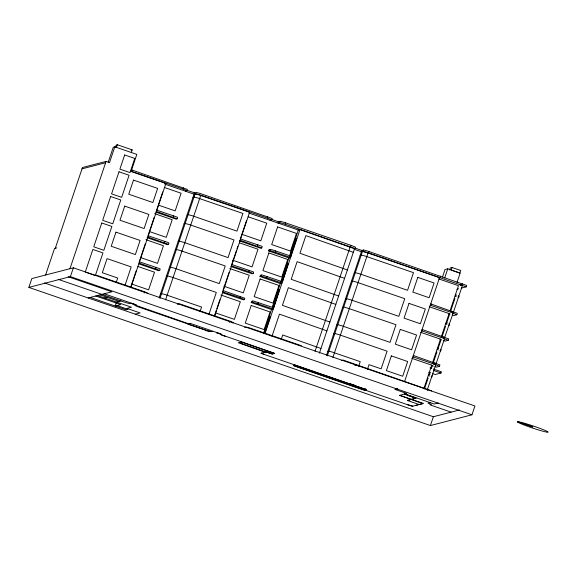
<?xml version="1.0" encoding="UTF-8"?>
<svg xmlns="http://www.w3.org/2000/svg" width="577" height="577" viewBox="0 0 577 577"><rect width="100%" height="100%" fill="white"/><g stroke="black" fill="none" stroke-linecap="round" stroke-linejoin="round"><path stroke-width="0.87" d="M28.85 287.404L31.822 278.576L73.373 267.815L474.929 405.97L471.957 414.791L430.406 425.559L28.85 287.404L70.401 276.635L471.957 414.791M45.59 275.013L54.534 248.449L56.82 247.858M55.291 248.254L82.013 168.852M69.954 268.702L106.06 161.416L109.515 162.599L114.823 146.825L136.821 154.398L131.066 171.492L165.887 183.472L130.929 287.36M108.252 162.166L113.28 147.222L114.823 146.825M70.401 276.635L73.373 267.815M115.357 147.669L116.244 145.036L117.319 144.762L132.191 149.869L131.296 152.501M116.431 147.387L117.319 144.762M85.259 272.048L92.861 249.452L102.958 252.921L95.349 275.525L86.096 272.344M131.066 171.492L131.606 171.355L132.054 170.027L187.489 189.472M116.143 282.68L117.708 278.035L102.309 272.733L107.062 258.619L131.195 266.92L124.884 285.687M116.338 302.615L115.191 306.034L120.744 304.591L95.732 295.987M130.575 287.469L136.136 270.945M138.819 262.968L159.75 270.433L158.675 270.707L139.107 263.977M145.354 243.559L139.237 261.734L159.173 268.493L160.182 269.005L159.75 270.433M147.582 236.931L168.513 244.396L167.438 244.677L147.063 237.666M154.117 217.522L148 235.697L167.936 242.463L168.946 242.975L168.513 244.396M156.194 211.355L177.117 218.82L176.043 219.101L155.667 212.091M162.721 191.946L156.605 210.122L176.54 216.887L177.55 217.399L177.117 218.82M144.135 293.094L144.582 291.774L96.489 275.229L95.133 275.575M155.783 268.702L156.23 267.375M164.546 242.665L164.993 241.345M173.15 217.089L173.598 215.762M185.433 191.218L187.035 190.698L183.082 189.061L183.529 187.741M159.165 297.811L194.492 192.855L196.432 192.451L200.392 193.555L272.135 218.495L271.702 219.924L270.079 220.342M159.98 298.309L195.113 193.901L199.397 195.019L249.61 212.278L214.651 316.167M165.57 299.86L200.709 195.452M188.657 323.877L190.215 323.387L220.962 333.975L220.414 334.249A6.397 0.426 18.6 0 0 225.679 336.514M190.215 323.387L187.893 324.072L205.751 330.217C206.213 331.739 216.252 331.486 211.305 331.573A6.397 0.426 18.6 0 1 204.539 329.698L140.442 307.642A6.397 0.426 18.6 0 1 135.169 305.377L136.699 304.988L104.199 293.794M200.082 311.558L201.589 307.058L165.83 294.768L161.877 293.671L160.471 293.931M209.112 313.823L216.317 292.438L171.766 277.119L167.813 276.022L166.414 276.282M214.298 316.268L216.245 310.491M216.801 308.832L219.859 299.744M229.047 272.452L222.96 290.541L244.85 298.23L244.403 299.557L243.328 299.831L222.845 292.784M236.426 250.526L231.716 264.504L252.589 271.587L253.599 272.099L253.166 273.52L252.091 273.801L230.786 266.466M236.974 248.882L237.803 246.415M239.909 240.162L261.77 247.944L260.696 248.225L239.39 240.89M246.415 220.84L240.328 238.928L261.193 246.011L262.203 246.523L261.77 247.944M229.711 322.536L230.158 321.216L179.382 303.747L177.348 304.274M244.403 299.557L240.046 297.682L240.486 296.362M253.166 273.52L248.802 271.652L249.25 270.325M257.414 246.076L257.861 244.749M271.702 219.924L267.339 218.048L267.786 216.728M251.233 302.55L252.632 302.29L255.322 302.99L273.231 309.099L271.543 309.539L251.233 302.55L251.673 301.23L253.721 301.1L273.671 307.779L279.412 289.784L278.417 290.036L272.33 308.125M259.989 276.52L261.388 276.26L264.086 276.96L281.987 283.069L280.299 283.509L259.989 276.52L260.436 275.193L262.485 275.063L282.434 281.742L288.175 263.747L287.18 264.006L281.093 282.095M268.601 250.945L270 250.678L272.69 251.384L290.599 257.493L288.911 257.926L268.601 250.945L269.041 249.617L272.012 249.726L291.046 256.166L289.697 256.513M355.086 248.608L355.519 247.187L351.169 245.413L284.331 222.426L280.372 221.33L278.424 221.734L277.984 223.061L279.924 222.657L283.884 223.753L355.071 248.507L354.538 248.752L319.398 353.16M252.3 302.276L252.748 300.949M261.064 276.239L261.511 274.919M269.668 250.663L270.115 249.343M279.6 222.643L280.047 221.316M241.229 341.959L274.674 353.47L272.33 354.076L266.185 351.963L265.153 352.23L238.33 342.731L241.258 341.873M257.897 303.827L258.337 302.499M266.653 277.789L267.101 276.47M275.265 252.214L275.705 250.894M285.189 224.193L285.637 222.866M263.61 333.095L271.543 309.539M272.272 307.361L280.299 283.509M280.747 282.182L288.911 257.926M289.632 255.777L298.295 230.043L300.523 229.466M263.949 333.044L269.481 316.6L270.476 316.34L264.67 333.607M280.646 283.415L281.641 283.156M289.257 257.84L290.253 257.58M289.979 255.69L295.785 238.431L296.787 238.171L290.7 256.26M265.016 333.499L299.982 229.61L354.538 248.752M266.185 351.963L272.33 354.076M295.035 365.133L366.568 389.749L364.332 390.326L293.282 365.602L295.063 365.046L293.52 365.465L412.223 406.302L423.395 403.41L399.666 395.346L422.891 403.611L419.219 404.571L407.369 400.496L415.671 398.339L404.326 394.055M315.042 351.292L350.181 246.877M350.729 246.74L351.169 245.413M326.488 355.382L361.815 250.425L363.755 250.021L367.715 251.118L466.656 285.435L466.223 286.856L461.182 288.161M327.303 355.879L362.435 251.471L366.72 252.582L439.544 277.624L404.578 381.512M354.256 249.3L361.368 251.745L362.983 251.327L363.431 250.007M332.893 357.43L368.032 253.022M466.223 286.856L368.573 252.877L369.02 251.558M358.663 366.345L360.243 361.642L331.89 351.941L329.2 351.234L327.794 351.501M367.434 369.367L369.02 364.664L381.137 368.833L387.08 351.184L339.088 334.689L335.136 333.593L333.737 333.852M412.786 357.12L413.334 356.975L413.781 355.648L439.905 364.931L439.465 366.352L436.414 367.138L434.914 366.626M421.549 331.083L422.097 330.938L422.537 329.618L448.661 338.894L448.228 340.315L445.177 341.108L443.67 340.589M430.153 305.507L430.702 305.363L431.149 304.043L457.272 313.318L456.833 314.739L453.782 315.532L452.281 315.013M440.085 277.479L440.532 276.159M442.509 277.003L445.018 269.531L447.774 268.817L460.165 273.087L456.998 282.478M444.701 277.955L447.774 268.817M449.562 269.949L450.226 267.98L452.072 267.504L460.727 270.476L459.84 273.109L451.185 270.13L452.072 267.504M415.995 405.328L418.065 404.787M423.806 388.732L431.733 365.176L411.884 358.346M432.462 363.005L440.496 339.146L420.64 332.316M441.217 336.982L449.101 313.571L429.252 306.74M450.103 310.585L458.484 285.687L438.635 278.857M424.477 388.948L428.156 378.014M429.18 374.985L430.038 372.432M431.473 368.169L432.332 365.616M433.19 363.056L436.919 351.977M437.929 348.984L441.023 339.788M442.148 336.441L445.531 326.402M446.533 323.423L449.887 313.462M450.724 310.974L454.914 298.518M439.465 366.352L435.108 364.476L435.556 363.157M448.228 340.315L443.872 338.447L444.319 337.119M456.833 314.739L452.476 312.871L452.923 311.544M461.86 284.988L462.307 283.66M427.442 389.439L435.765 364.714M435.274 363.351L436.097 363.734L444.413 339.009M444.6 337.66L453.176 312.972M453.464 312.121L462.401 285.557L459.768 284.656L461.268 285.269M427.305 390.521L427.752 389.194M432.815 373.665L435.26 374.502L440.972 373.023L441.383 371.79L433.233 368.984M430.406 425.559L433.377 416.731L459.472 409.973M271.983 336.297L279.456 314.155L326.907 330.859M281.201 339.464L282.73 334.977L320.971 348.501M517.533 421.729L517.418 421.837A16.214 1.075 18.6 0 0 539.38 430.211A16.214 1.075 18.6 0 0 542.575 429.382A16.214 1.075 18.6 0 0 517.908 421.708L517.533 421.729L532.874 426.951L517.677 421.722M147.82 293.246L144.582 291.774M261.431 353.11L264.67 354.588M431.625 390.889L343.026 360.048L341.671 360.401M131.109 150.15L132.183 149.876M106.06 161.416L82.403 167.539L81.963 168.866L105.62 162.736M131.513 170.172L132.054 170.027M164.748 183.767L165.887 183.472M192.985 197.32L194.391 197.06L198.344 198.156L242.895 213.468L236.959 231.117L192.408 215.798L188.448 214.702L187.049 214.961M216.043 200.731L216.591 200.587M184.077 223.789L185.484 223.53L189.436 224.626L233.988 239.938L228.045 257.587L183.5 242.268L179.541 241.172L178.142 241.431M175.321 249.812L176.721 249.552L180.673 250.649L225.225 265.968L219.289 283.61L174.737 268.298L170.785 267.201L169.386 267.461M88.137 297.956L111.931 291.789L68.223 276.751M104.704 298.013L107.272 297.343M231.276 265.831L248.802 271.652M116.547 302.088L120.961 300.942M131.433 303.17L129.904 303.567A6.397 0.426 18.6 0 1 123.139 301.692L58.198 279.347M133.186 303.776L132.479 303.964L134.939 304.382M135.357 304.512L134.311 304.8L188.686 323.784M360.163 255.33L361.563 255.063L365.515 256.166L413.507 272.661L407.564 290.303L359.579 273.808L355.627 272.712L354.22 272.971M135.27 314.169L140.11 312.922L126.947 308.392L131.469 307.216L97.491 295.532M222.513 291.861L240.046 297.682M383.366 258.294L383.914 258.157M351.4 281.352L352.799 281.093L356.759 282.189L404.744 298.691L398.808 316.333L350.816 299.838L346.864 298.742L345.464 299.001M232.538 322.918L233.512 322.644L230.158 321.216M217.45 332.77L216.743 332.951L219.202 333.369M244.67 327.476L246.292 327.058L249.314 327.83L301.439 345.738M220.933 333.96L219.895 334.242L274.702 353.376M342.644 307.382L344.043 307.123L347.996 308.219L395.988 324.714L390.045 342.363L342.06 325.868L338.108 324.772L336.701 325.031M456.991 289.25L458.665 288.81M430.601 304.18L431.149 304.043M266.221 351.869L260.833 353.268L366.597 389.655M449.101 313.571L448.517 313.722L450.024 314.234M421.996 329.763L422.537 329.618M440.496 339.146L439.912 339.298L441.412 339.817M354.819 365.479L356.204 365.118M413.233 355.793L413.781 355.648M431.733 365.176L431.149 365.328L433.406 366.106M397.827 388.595L394.819 389.374L406.67 393.449L399.666 395.346M407.513 394.827L406.965 394.964L416.176 398.137L407.398 400.409M430.161 402.616L427.975 403.179L431.488 404.39L429.858 404.816L451.135 412.137M438.282 402.998L434.286 404.037L404.881 393.918M243.177 342.529L240.328 343.142L265.889 351.956M362.983 251.327L368.573 252.877M462.401 285.557L461.903 285.456M433.132 363.806L434.265 364.101M412.836 406.143L407.247 404.592M433.551 362.832L434.943 363.236M451.329 311.32L450.925 311.299M442.725 336.896L443.706 337.199M451.964 311.508L452.945 311.854M186.66 190.165L194.492 192.855M271.32 219.289L278.424 221.734M355.49 248.247L361.815 250.425M131.606 171.355L183.082 189.061M267.339 218.048L199.945 194.875L195.992 193.778L194.045 194.182L165.051 184.207M248.774 213.007L298.295 230.043M164.395 187.482L181.113 193.23L175.17 210.879L158.451 205.123M248.175 216.801L266.754 223.191L260.818 240.833L242.239 234.442M430.702 305.363L452.476 312.871M154.65 213.663L172.206 219.7L166.263 237.349L149.544 231.593M239.419 242.823L257.991 249.221L252.055 266.862L232.632 260.184M422.097 330.938L443.872 338.447M145.887 239.693L163.442 245.73L157.507 263.379L140.788 257.623M229.812 268.565L249.235 275.243L243.299 292.892L223.876 286.206M413.334 356.975L435.108 364.476M137.816 266.444L154.535 272.2L148.599 289.842L131.881 284.093M220.904 295.035L240.328 301.713L234.392 319.362L215.812 312.972M429.973 367.866L431.603 368.429M433.637 370.499L440.972 373.023M428.74 372.259L430.37 372.821M100.066 294.861L119.114 301.418M349.893 383.618L355.713 385.624M364.029 388.487L365.695 389.057M116.987 305.565L127.957 309.344L126.161 309.806L90.171 297.429M44.429 282.918L433.377 416.731M456.695 295.179L455.671 294.811L455.224 296.131L456.248 296.499M447.312 323.062L446.288 322.694L445.841 324.014L446.865 324.382M438.7 348.638L437.676 348.27L437.236 349.59L438.253 349.965M429.937 374.675L428.92 374.3L428.473 375.627L429.497 375.995M434.95 364.339L435.671 364.635M458.362 295.857C459.588 295.914 458.773 298.424 457.914 297.177M448.978 323.74C450.219 323.784 449.346 326.185 448.531 325.06M440.374 349.316C441.629 349.33 440.77 351.891 439.926 350.636M431.163 376.673L431.827 377.055L432.086 375.584M353.333 252.329L305.882 235.632L299.939 253.281L347.397 269.978M344.577 278.359L297.119 261.662L291.183 279.304L338.634 296.008M335.814 304.389L288.363 287.685L282.42 305.334L329.878 322.031M101.768 222.982L93.755 246.805L103.846 250.274L111.866 226.451L101.768 222.982M110.676 196.512L102.663 220.335L112.753 223.804L120.773 199.981L110.676 196.512M119.006 171.773L111.57 193.865L121.66 197.334L129.097 175.242L119.006 171.773M124.661 154.953L119.893 169.126L129.991 172.595L134.758 158.423L124.661 154.953M115.97 232.149L111.217 246.264L135.357 254.572L140.103 240.45L115.97 232.149M124.726 206.119L119.98 220.241L144.113 228.542L148.866 214.428L124.726 206.119M133.489 180.096L128.736 194.211L152.876 202.513L157.622 188.398L133.489 180.096M251.204 305.457L245.268 323.106L264.107 329.582L270.043 311.941L251.204 305.457M260.112 278.987L254.176 296.636L273.015 303.12L278.958 285.471L260.112 278.987M268.868 252.957L262.932 270.606L281.778 277.09L287.714 259.441L268.868 252.957M277.631 226.934L271.695 244.576L290.534 251.06L296.47 233.418L277.631 226.934M391.35 355.894L386.388 370.636L402.703 376.254L407.665 361.512L391.35 355.894M400.258 329.424L395.295 344.166L411.61 349.785L416.572 335.042L400.258 329.424M409.014 303.394L404.051 318.136L420.373 323.755L425.336 309.012L409.014 303.394M417.777 277.371L412.815 292.113L429.129 297.725L434.092 282.982L417.777 277.371"/></g></svg>
